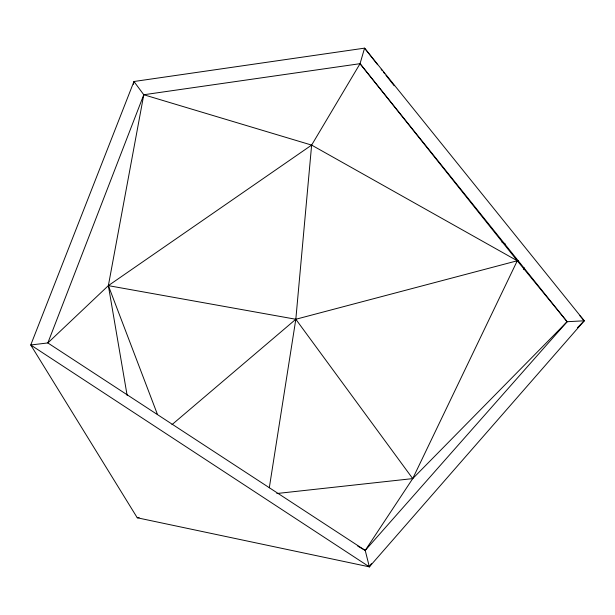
<?xml version="1.0" encoding="UTF-8"?>
<svg xmlns="http://www.w3.org/2000/svg" width="615" height="615" viewBox="0 0 615 615"><rect width="100%" height="100%" fill="white"/><g stroke="black" fill="none" stroke-linecap="round" stroke-linejoin="round"><path stroke-width="0.92" d="M377.618 64.713L364.572 48.147L584.25 320.792L369.361 566.853L137.253 517.776L30.75 344.992L133.962 81.503L364.572 48.147L360.044 63.683L311.628 145.094L295.823 319.262L269.301 487.818M133.463 84.34L133.962 81.503L143.779 94.748L311.628 145.094L517.277 260.768L567.122 321.714L584.25 320.792L579.891 315.756M371.422 563.632L369.361 566.853L365.225 550.417L567.122 321.714L360.044 63.683L143.779 94.748L108.363 285.637L127.136 395.399M143.779 94.748L47.839 342.939L30.75 344.992L369.361 566.853L367.724 565.862M523.673 269.608L524.495 267.879M357.769 546.112L365.225 550.417L412.719 478.608L517.277 260.768L360.044 63.683M276.812 493.514L412.719 478.608L567.122 321.714M577.508 327.641L584.25 320.792M171.962 424.658L295.823 319.262L517.277 260.768M311.628 145.094L108.363 285.637L47.839 342.939L365.225 550.417M516.485 260.929L518.337 260.437M137.253 517.776L139.151 517.576M501.863 242.056L505.207 243.924M381.177 69.226L382.361 70.733M383.552 72.239L384.736 73.746M385.92 75.253L394.223 85.793M412.719 478.608L295.823 319.262L108.363 285.637L157.471 414.479"/></g></svg>
